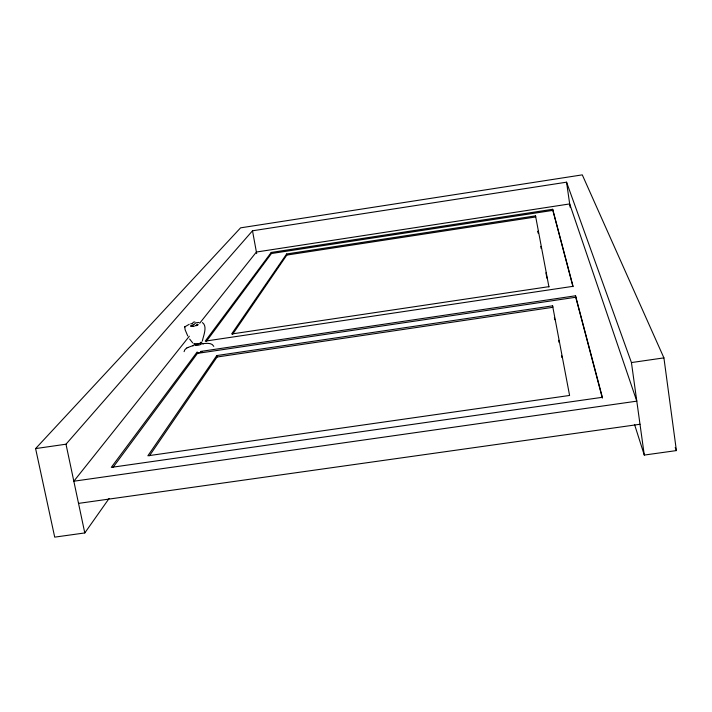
<?xml version="1.0" encoding="UTF-8"?>
<svg xmlns="http://www.w3.org/2000/svg" width="712" height="712" viewBox="0 0 712 712"><rect width="100%" height="100%" fill="white"/><g stroke="black" fill="none" stroke-linecap="round" stroke-linejoin="round"><path stroke-width="1.07" d="M184.079 351.666L184.862 349.699L186.633 348.132M184.746 327.048L185.138 329.781L187.728 335.939M202.341 341.066C203.32 335.966 207.779 326.221 202.404 322.598M184.835 326.835L189.214 324.289M184.666 327.226L184.906 326.666M149.475 455.751L217.062 357.015L216.786 355.564L552.592 305.831L569.591 395.454L147.865 455.787L216.786 355.564M232.495 334.453L286.829 255.065L286.633 253.979L535.522 215.852L548.952 286.981M286.633 253.979L231.614 333.99L548.952 286.651M634.534 424.45L644.28 455.066L676.4 450.589L663.913 357.878L582.291 174.867L240.576 227.849L35.6 448.587L54.708 537.133L84.79 532.941L109.078 498.498M112.986 467.41L197.464 353.375L575.75 297.251L602.343 398.124M206.168 341.627L271.441 253.525L552.85 210.378L572.964 286.678M271.245 252.448L205.243 341.128L573.044 286.322L552.69 209.284L271.245 252.448L271.441 253.525M189.321 336.233L73.834 481.214L636.795 401.159L569.68 203.926L256.4 252.03L199.689 323.212M195.159 323.382L194.376 324.343L192.934 324.565M192.658 323.132L193.441 322.171L194.883 321.957M35.6 448.587L65.994 444.199L252.502 230.795L566.556 182.183L631.437 362.568L644.28 455.066M187.523 347.625L193.522 345.391M186.339 348.302L187.781 347.465M192.854 345.899L193.344 345.721M190.709 323.853L192.374 323.444M286.829 255.065L535.682 216.964L535.522 215.852M200.49 351.461L575.536 295.783L602.361 397.305L111.286 467.375L197.188 351.95L197.464 353.375M217.062 357.015L552.806 307.317L552.592 305.831M631.437 362.568L663.913 357.878M78.525 503.384L640.008 424.263M195.711 322.812L198.924 322.456M202.947 343.602C206.462 343.451 211.882 342.401 213.796 346.37M202.377 343.896L203.534 343.869M192.703 342.899L189.623 339.037M675.198 447.492L676.4 450.589M65.994 444.199L84.79 532.941M538.112 231.267L538.521 233.447M545.935 272.794L546.967 278.258M554.372 317.561L554.782 319.724M558.653 340.274L559.062 342.436M561.51 355.413L561.919 357.575M537.934 231.284L538.343 233.447M540.773 246.405L541.182 248.568M252.502 230.795L256.685 253.606M575.536 295.783L575.75 297.251M552.69 209.284L552.85 210.378M566.556 182.183L570.152 207.228M196.993 324.343A3.925 0.721 -10.9 0 1 197.909 324.966M197.099 325.357A3.925 0.721 -10.9 0 1 195.862 325.749M194.385 326.087A3.925 0.721 -10.9 0 1 190.647 326.274A3.925 0.721 -10.9 0 1 192.124 325.17M197.001 324.681A2.973 0.552 -10.9 0 1 197.206 324.966M196.788 325.242A2.973 0.552 -10.9 0 1 195.489 325.695M193.806 326.043A2.973 0.552 -10.9 0 1 191.866 325.553M201.051 342.098A4.085 0.792 -11 0 1 198.239 343.887A4.085 0.792 -11 0 1 194.038 343.576M200.829 342.846A3.337 0.65 -11 0 1 195.489 344.074M194.759 343.994A3.337 0.65 -11 0 1 194.714 343.495M201.042 343.762A3.337 0.65 -11 0 1 198.425 345.178A3.337 0.65 -11 0 1 194.812 345.071M202.244 351.977A15.21 3.017 -11 0 1 197.34 352.947"/></g></svg>
